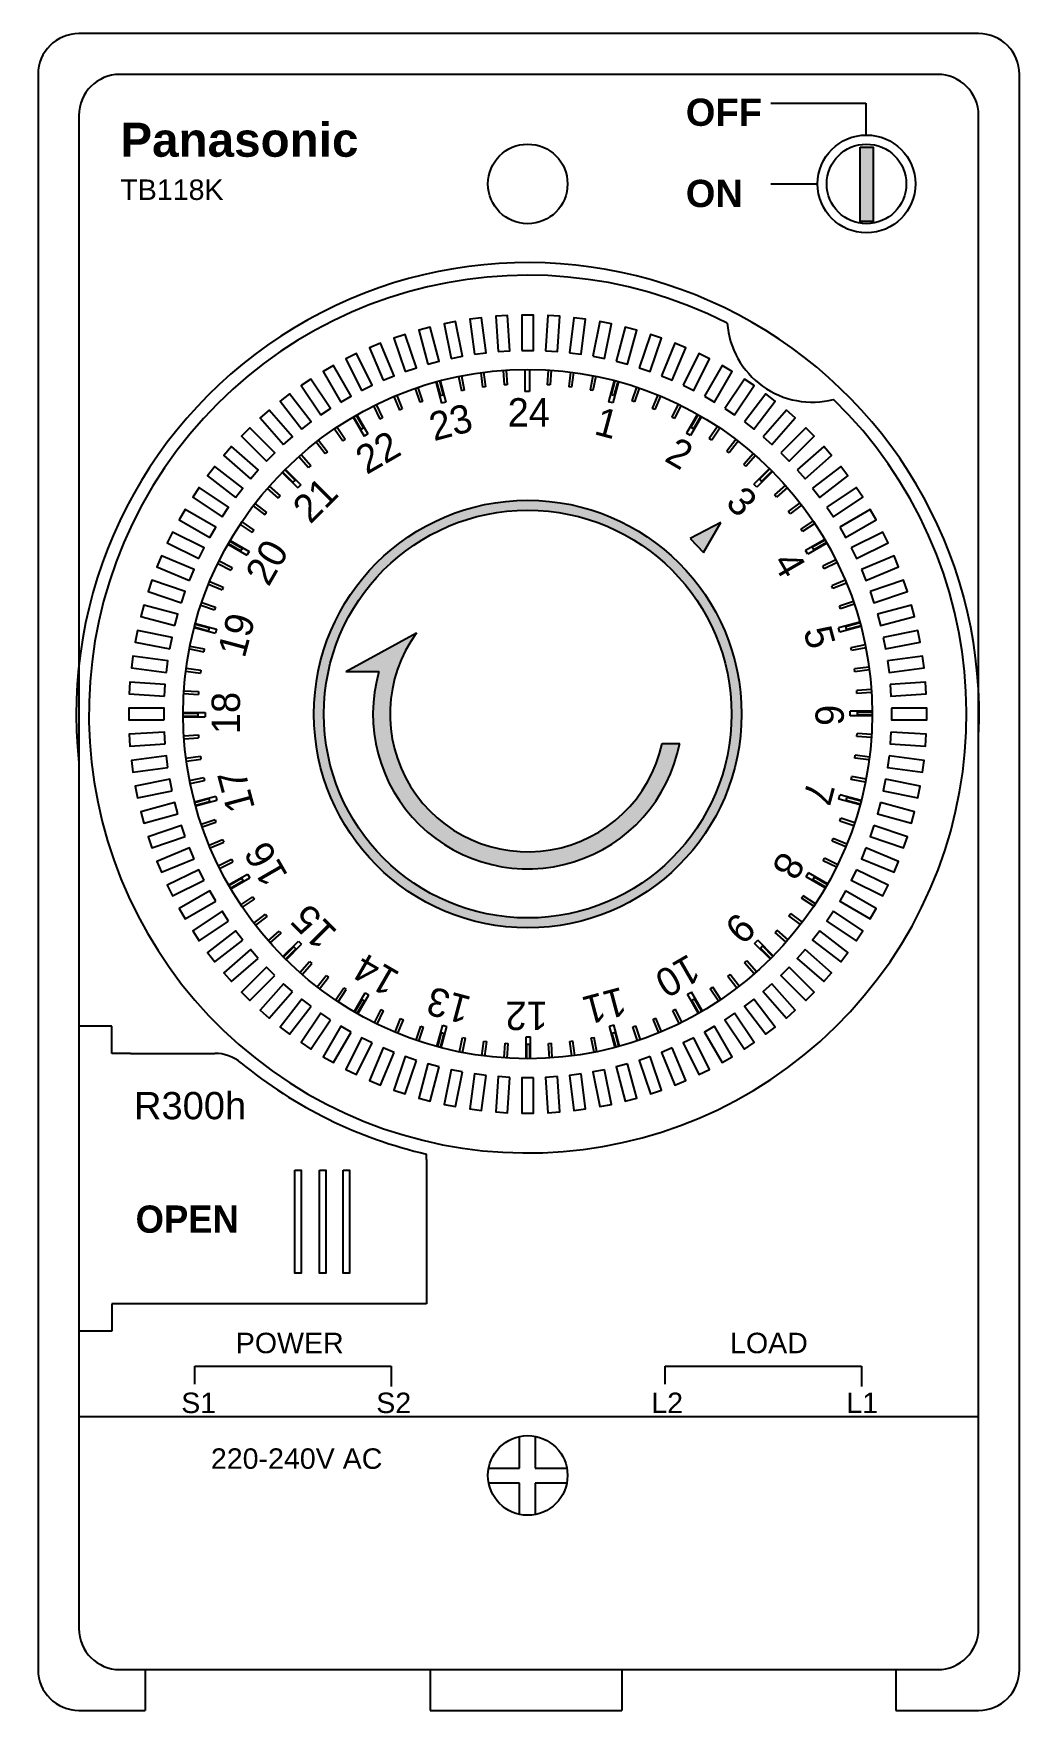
# Model space of a CAD drawing. Header units: inches. Extents: x 0 to 72, y 0 to 123.
import ezdxf

# ---------------------------------------------------------------- set-up
doc = ezdxf.new("R2010")
doc.units = ezdxf.units.IN
doc.layers.add('Cua_tu', color=7, linetype='Continuous', lineweight=30)
doc.styles.add('kt5-1', font='romans.shx', dxfattribs={"height": 100})

# ---------------------------------------------------------------- blocks, each defined once
blk = doc.blocks.new('timer24h')
at = {"lineweight": -2}
h = blk.add_hatch(color=256, dxfattribs=at)
edge = h.paths.add_edge_path()
edge.add_arc((139567.0974465906, -9755.403044320337), 15.68429662633374, 0, 360)
edge = h.paths.add_edge_path(flags=17)
edge.add_arc((139567.0974465906, -9755.403044320337), 14.95321090653907, 0, 360)
blk.add_hatch(color=6, dxfattribs=at).paths.add_polyline_path([(139581.2527216485, -9741.349397388112), (139579.0169267934, -9742.527987474648), (139579.989011513, -9743.538207548816)])
at = {"layer": 'Cua_tu', "lineweight": -2, "ltscale": 0.5}
blk.add_hatch(color=1, dxfattribs=at).paths.add_polyline_path([(139592.4353476496, -9713.827866140971), (139591.4842360449, -9713.827866140971), (139591.4842360449, -9719.26500182078), (139592.4353476496, -9719.26500182078)])
h = blk.add_hatch(color=6, dxfattribs=at)
edge = h.paths.add_edge_path()
edge.add_arc((139567.0974465906, -9755.403044320337), 10.09986340285745, 143.7916812360189, 347.6852612703372)
edge.add_line((139576.9649196338, -9757.557160496044), (139578.2447411874, -9757.557160496044))
edge.add_arc((139567.0974465905, -9755.403044320337), 11.35351898426804, 164.0176788407779, 349.0629053530115, ccw=False)
edge.add_line((139556.1827785909, -9752.27695798369), (139553.7654697581, -9752.27695798369))
edge.add_line((139553.7654697581, -9752.27695798369), (139558.9481238149, -9749.436824490767))
at = {"lineweight": -2}
for p, q in [((139563.6480342127, -9730.36054425854), (139563.7883481638, -9731.42633452879)), ((139563.8621863028, -9730.33235060102), (139564.0025002538, -9731.398140871272)), ((139565.2932775373, -9730.188559809947), (139565.3635850465, -9731.261245112897)), ((139565.5088150647, -9730.174432734046), (139565.5791225739, -9731.247118036992)), ((139566.8922465906, -9730.128109574118), (139566.8922465906, -9731.740589972822)), ((139567.2162465906, -9730.128109574118), (139567.2162465906, -9731.740589972822)), ((139568.5998631055, -9730.168781903676), (139568.5295555962, -9731.241467206622)), ((139568.815400633, -9730.182908979594), (139568.7450931237, -9731.255594282527)), ((139570.2470460423, -9730.321073138008), (139570.1067320913, -9731.38686340826)), ((139570.4611981323, -9730.34926679553), (139570.3208841813, -9731.41505706578)), ((139558.8287643032, -9731.514675846774), (139559.174307528, -9732.532613361955)), ((139559.0333012112, -9731.445244922277), (139559.378844436, -9732.463182437452)), ((139560.357604135, -9731.04244175923), (139560.774944772, -9732.599978220755)), ((139560.4088422371, -9731.02502498118), (139560.6870693284, -9732.063382622191)), ((139560.6174822155, -9730.969120067442), (139560.8957093069, -9732.007477708454)), ((139560.6705641027, -9730.95858438863), (139561.0879047397, -9732.51612085014)), ((139562.0175618016, -9730.639764536989), (139562.2272813485, -9731.694095896994)), ((139562.439130969, -9731.651956387432), (139562.2272813485, -9731.694095896994)), ((139562.2294114222, -9730.597625027425), (139562.439130969, -9731.651956387432)), ((139564.0025002538, -9731.398140871272), (139563.7883481638, -9731.42633452879)), ((139565.5791225739, -9731.247118036992), (139565.3635850465, -9731.261245112897)), ((139567.2162465906, -9731.740589972822), (139566.8922465906, -9731.740589972822)), ((139568.7450931237, -9731.255594282527), (139568.5295555962, -9731.241467206622)), ((139570.3208841813, -9731.41505706578), (139570.1067320913, -9731.38686340826)), ((139571.8807419107, -9730.580769223598), (139571.6710223639, -9731.635100583604)), ((139571.8828719844, -9731.677240093166), (139571.6710223639, -9731.635100583604)), ((139572.0925915313, -9730.62290873316), (139571.8828719844, -9731.677240093166)), ((139573.4408730871, -9730.936222423132), (139573.02353245, -9732.493758884635)), ((139573.4939549742, -9730.946758101945), (139573.2157278828, -9731.985115742951)), ((139573.7538330548, -9731.020079793743), (139573.3364924178, -9732.57761625525)), ((139573.7025949526, -9731.002663015695), (139573.4243678613, -9732.041020656688)), ((139575.0797772068, -9731.41747255248), (139574.734233982, -9732.435410067645)), ((139575.2843141147, -9731.48690347698), (139574.9387708899, -9732.504840992158)), ((139555.7814462512, -9732.798323764278), (139556.2569008136, -9733.762450241513)), ((139555.9751707634, -9732.702789407182), (139556.4506253258, -9733.66691588443)), ((139557.2840941364, -9732.106620373585), (139557.6954738254, -9733.099778798234)), ((139557.4836521154, -9732.02396075221), (139557.8950318044, -9733.017119176833)), ((139559.378844436, -9732.463182437452), (139559.174307528, -9732.532613361955)), ((139560.8957093069, -9732.007477708454), (139560.6870693284, -9732.063382622191)), ((139561.0879047397, -9732.51612085014), (139560.774944772, -9732.599978220755)), ((139573.3364924178, -9732.57761625525), (139573.02353245, -9732.493758884635)), ((139573.4243678613, -9732.041020656688), (139573.2157278828, -9731.985115742951)), ((139574.9387708899, -9732.504840992158), (139574.734233982, -9732.435410067645)), ((139576.6314178742, -9731.990896903648), (139576.2200381851, -9732.984055328274)), ((139576.4195961641, -9733.066714949671), (139576.2200381851, -9732.984055328274)), ((139576.8309758532, -9732.073556525025), (139576.4195961641, -9733.066714949671)), ((139578.1422326129, -9732.664575664345), (139577.6667780505, -9733.628702141594)), ((139578.335957125, -9732.760110021438), (139577.8605025627, -9733.724236498678)), ((139554.2822708046, -9733.61690875111), (139555.0885110039, -9735.013357739504)), ((139554.3272552169, -9733.58682403871), (139554.8647486831, -9734.51779003098)), ((139554.5143167041, -9733.478824038715), (139555.0518101703, -9734.409790030973)), ((139554.5628630354, -9733.454908751113), (139555.3691032348, -9734.851357739508)), ((139556.4506253258, -9733.66691588443), (139556.2569008136, -9733.762450241513)), ((139557.8950318044, -9733.017119176833), (139557.6954738254, -9733.099778798234)), ((139577.8605025627, -9733.724236498678), (139577.6667780505, -9733.628702141594)), ((139579.5572055508, -9733.411708751099), (139578.7509653515, -9734.808157739508)), ((139579.8377977816, -9733.57370875111), (139579.0315575823, -9734.970157739504)), ((139579.6057518822, -9733.435624038715), (139579.0682584159, -9734.366590030973)), ((139579.7928133694, -9733.543624038723), (139579.2553199031, -9734.474590030983)), ((139551.5889178124, -9735.440309281448), (139552.2433283935, -9736.293153755107)), ((139551.7602821339, -9735.308816812789), (139552.414692715, -9736.161661286433)), ((139552.9277481024, -9734.468744717684), (139553.524978843, -9735.36256368566)), ((139553.1073455387, -9734.34874154735), (139553.7045762793, -9735.242560515326)), ((139553.7045762793, -9735.242560515326), (139553.524978843, -9735.36256368566)), ((139555.0518101703, -9734.409790030973), (139554.8647486831, -9734.51779003098)), ((139555.3691032348, -9734.851357739508), (139555.0885110039, -9735.013357739504)), ((139579.0315575823, -9734.970157739504), (139578.7509653515, -9734.808157739508)), ((139579.2553199031, -9734.474590030983), (139579.0682584159, -9734.366590030973)), ((139581.0157086679, -9734.300740279228), (139580.4184779274, -9735.194559247204)), ((139580.5980753636, -9735.314562417527), (139580.4184779274, -9735.194559247204)), ((139581.1953061042, -9734.420743449547), (139580.5980753636, -9735.314562417527)), ((139582.3660653187, -9735.256219825316), (139581.7116547375, -9736.109064298975)), ((139582.5374296402, -9735.387712293992), (139581.883019059, -9736.240556767632)), ((139550.3164974234, -9736.497357341388), (139551.0252855586, -9737.305575309743)), ((139550.4788948218, -9736.354938645323), (139551.187682957, -9737.16315661368)), ((139552.414692715, -9736.161661286433), (139552.2433283935, -9736.293153755107)), ((139581.883019059, -9736.240556767632), (139581.7116547375, -9736.109064298975)), ((139583.6510394, -9736.297971166905), (139582.9422512647, -9737.10618913526)), ((139583.8134367984, -9736.440389862953), (139583.1046486631, -9737.248607831325)), ((139549.0802705259, -9737.676064878731), (139550.2204663504, -9738.816260703199)), ((139549.115935635, -9737.635362455421), (139549.8760661846, -9738.395493005068)), ((139549.2686706997, -9737.48262739068), (139550.0288012494, -9738.24275794033)), ((139549.309373123, -9737.446962281623), (139550.4495689475, -9738.587158106093)), ((139551.187682957, -9737.16315661368), (139551.0252855586, -9737.305575309743)), ((139583.1046486631, -9737.248607831325), (139582.9422512647, -9737.10618913526)), ((139584.8244260322, -9737.385868255733), (139583.6842302077, -9738.526064080203)), ((139585.0535286293, -9737.614970852825), (139583.9133328048, -9738.755166677292)), ((139584.8651284555, -9737.421533364788), (139584.1049979058, -9738.181663914438)), ((139585.0178635202, -9737.574268429526), (139584.2577329706, -9738.334398979176)), ((139547.9923734371, -9738.849451510938), (139548.8005914055, -9739.55823964617)), ((139548.1347921332, -9738.687054112537), (139548.9430101015, -9739.395842247744)), ((139550.0288012494, -9738.24275794033), (139549.8760661846, -9738.395493005068)), ((139550.4495689475, -9738.587158106093), (139550.2204663504, -9738.816260703199)), ((139583.9133328048, -9738.755166677292), (139583.6842302077, -9738.526064080203)), ((139584.2577329706, -9738.334398979176), (139584.1049979058, -9738.181663914438)), ((139586.0031335695, -9738.622095153161), (139585.1949156012, -9739.330883288378)), ((139586.1455522656, -9738.784492551582), (139585.3373342972, -9739.49328068679)), ((139546.9506220955, -9740.134425592232), (139547.8034665692, -9740.788836173422)), ((139547.0821145642, -9739.963061270726), (139547.9349590378, -9740.617471851905)), ((139548.9430101015, -9739.395842247744), (139548.8005914055, -9739.55823964617)), ((139585.3373342972, -9739.49328068679), (139585.1949156012, -9739.330883288378)), ((139587.0601816295, -9739.894515542124), (139586.2073371558, -9740.548926123301)), ((139587.1916740981, -9740.065879863629), (139586.3388296245, -9740.72029044482)), ((139545.9951425494, -9741.484782243002), (139546.8889615174, -9742.082012983567)), ((139546.1151457198, -9741.30518480674), (139547.0089646878, -9741.902415547316)), ((139547.9349590378, -9740.617471851905), (139547.8034665692, -9740.788836173422)), ((139581.2527216485, -9741.349397388098), (139579.0169267934, -9742.527987474648)), ((139579.989011513, -9743.538207548803), (139581.2527216485, -9741.349397388098)), ((139586.3388296245, -9740.72029044482), (139586.2073371558, -9740.548926123301)), ((139588.0317461932, -9741.233345832243), (139587.1379272253, -9741.830576572802)), ((139588.1517493636, -9741.412943268486), (139587.2579303956, -9742.01017400906)), ((139545.238026309, -9742.707677541535), (139546.1689923012, -9743.245171007773)), ((139545.2681110214, -9742.662693129256), (139546.6645600098, -9743.46893332861)), ((139547.0089646878, -9741.902415547316), (139546.8889615174, -9742.082012983567)), ((139579.0169267934, -9742.527987474648), (139579.989011513, -9743.538207548803)), ((139587.2579303956, -9742.01017400906), (139587.1379272253, -9741.830576572802)), ((139588.8835821598, -9742.587868534363), (139587.4871331714, -9743.394108733732)), ((139588.9136668722, -9742.632852946628), (139587.98270088, -9743.170346412868)), ((139589.0216668722, -9742.819914433843), (139588.09070088, -9743.3574079001)), ((139545.1061110214, -9742.943285360088), (139546.5025600097, -9743.74952555944)), ((139545.130026309, -9742.89473902875), (139546.0609923013, -9743.43223249499)), ((139546.1689923012, -9743.245171007773), (139546.0609923013, -9743.43223249499)), ((139546.6645600098, -9743.46893332861), (139546.5025600097, -9743.74952555944)), ((139587.6491331714, -9743.67470096455), (139587.4871331714, -9743.394108733732)), ((139589.0455821598, -9742.868460765196), (139587.6491331714, -9743.67470096455)), ((139588.09070088, -9743.3574079001), (139587.98270088, -9743.170346412868)), ((139544.3589779346, -9744.35825829806), (139545.3231044119, -9744.83371286042)), ((139544.4545122917, -9744.164533785895), (139545.4186387689, -9744.639988348268)), ((139545.4186387689, -9744.639988348268), (139545.3231044119, -9744.83371286042)), ((139589.7021671467, -9744.087043981011), (139588.7380406694, -9744.562498543382)), ((139588.8335750265, -9744.756223055549), (139588.7380406694, -9744.562498543382)), ((139589.7977015037, -9744.28076849319), (139588.8335750265, -9744.756223055549)), ((139543.6852991738, -9745.869073036753), (139544.6784575985, -9746.280452725827)), ((139543.7679587953, -9745.669515057729), (139544.7611172199, -9746.080894746805)), ((139544.7611172199, -9746.080894746805), (139544.6784575985, -9746.280452725827)), ((139590.3938705373, -9745.589691866116), (139589.4007121127, -9746.001071555193)), ((139589.4833717341, -9746.2006295342), (139589.4007121127, -9746.001071555193)), ((139590.4765301587, -9745.78924984514), (139589.4833717341, -9746.2006295342)), ((139543.1118748227, -9747.42071370415), (139544.1298123379, -9747.76625692894)), ((139543.1813057472, -9747.21617679618), (139544.1992432624, -9747.561720020967)), ((139544.1992432624, -9747.561720020967), (139544.1298123379, -9747.76625692894)), ((139590.9858150641, -9747.13436203299), (139589.9678775489, -9747.479905257775)), ((139590.0373084734, -9747.684442165744), (139589.9678775489, -9747.479905257775)), ((139591.0552459886, -9747.33889894096), (139590.0373084734, -9747.684442165744)), ((139542.6970652859, -9748.797895958254), (139543.7354229269, -9749.076123049628)), ((139542.7144820639, -9748.74665785613), (139544.2720185254, -9749.163998493168)), ((139591.4580491516, -9748.663201864738), (139589.9005126902, -9749.080542501777)), ((139591.5419065223, -9748.976161832457), (139589.9843700608, -9749.393502469495)), ((139591.4754659297, -9748.714439966847), (139590.4371082887, -9748.99266705822)), ((139591.5313708435, -9748.923079945336), (139590.4930132025, -9749.201307036697)), ((139542.6306246934, -9749.059617823848), (139544.1881611549, -9749.476958460888)), ((139542.6411603722, -9749.006535936729), (139543.6795180132, -9749.284763028088)), ((139543.7354229269, -9749.076123049628), (139543.6795180132, -9749.284763028088)), ((139544.2720185254, -9749.163998493168), (139544.1881611549, -9749.476958460888)), ((139589.9843700608, -9749.393502469495), (139589.9005126902, -9749.080542501777)), ((139590.4930132025, -9749.201307036697), (139590.4371082887, -9748.99266705822)), ((139542.2751714938, -9750.619749000225), (139543.3295028538, -9750.829468547046)), ((139542.3173110034, -9750.40789937966), (139543.3716423634, -9750.617618926479)), ((139543.3716423634, -9750.617618926479), (139543.3295028538, -9750.829468547046)), ((139591.8607263739, -9750.323159531412), (139590.8063950139, -9750.532879078237)), ((139590.8485345234, -9750.744728698804), (139590.8063950139, -9750.532879078237)), ((139591.9028658835, -9750.535009151981), (139590.8485345234, -9750.744728698804)), ((139542.0154754082, -9752.25344486861), (139543.0812656785, -9752.3937588196)), ((139542.0436690658, -9752.039292778558), (139543.109459336, -9752.179606729536)), ((139543.109459336, -9752.179606729536), (139543.0812656785, -9752.3937588196)), ((139592.1399466524, -9751.953631942524), (139591.0741563821, -9752.093945893504)), ((139591.1023500396, -9752.308097983565), (139591.0741563821, -9752.093945893504)), ((139592.1681403099, -9752.167784032572), (139591.1023500396, -9752.308097983565)), ((139541.8773112498, -9753.68509027797), (139542.9499965528, -9753.75539778723)), ((139542.9499965528, -9753.75539778723), (139542.9358694769, -9753.970935314646)), ((139592.3119311009, -9753.598875266996), (139591.239245798, -9753.669182776255)), ((139591.2533728739, -9753.884720303688), (139591.239245798, -9753.669182776255)), ((139592.3260581769, -9753.814412794412), (139591.2533728739, -9753.884720303688)), ((139541.8631841739, -9753.900627805386), (139542.9358694769, -9753.970935314646)), ((139541.8189499253, -9755.338244320345), (139542.8939368577, -9755.338244320345)), ((139541.8189499253, -9755.554244320345), (139542.8939368577, -9755.554244320345)), ((139541.8225118444, -9755.284244320344), (139543.4349922431, -9755.284244320344)), ((139541.8225118444, -9755.608244320336), (139543.4349922431, -9755.608244320336)), ((139542.8939368577, -9755.338244320345), (139542.8939368577, -9755.554244320345)), ((139543.4349922431, -9755.284244320344), (139543.4349922431, -9755.608244320336)), ((139592.3723813368, -9755.197844320328), (139590.7599009381, -9755.197844320328)), ((139590.7599009381, -9755.521844320334), (139590.7599009381, -9755.197844320328)), ((139592.3723813368, -9755.521844320334), (139590.7599009381, -9755.521844320334)), ((139592.3759432559, -9755.25184432033), (139591.3009563234, -9755.25184432033)), ((139591.3009563234, -9755.467844320345), (139591.3009563234, -9755.25184432033)), ((139592.3759432559, -9755.467844320345), (139591.3009563234, -9755.467844320345)), ((139541.8688350043, -9756.991675846253), (139542.9415203072, -9756.921368336989)), ((139541.8829620802, -9757.207213373682), (139542.9556473832, -9757.136905864407)), ((139542.9415203072, -9756.921368336989), (139542.9556473832, -9757.136905864407)), ((139591.2448966283, -9757.050690853444), (139591.2590237043, -9756.835153326016)), ((139592.3175819313, -9757.12099836269), (139591.2448966283, -9757.050690853444)), ((139592.3317090073, -9756.905460835289), (139591.2590237043, -9756.835153326016)), ((139542.0267528713, -9758.638304608088), (139543.0925431415, -9758.497990657112)), ((139542.0549465288, -9758.852456698136), (139543.120736799, -9758.712142747157)), ((139543.0925431415, -9758.497990657112), (139543.120736799, -9758.712142747157)), ((139591.0854338451, -9758.62648191114), (139591.1136275026, -9758.412329821076)), ((139592.1512241154, -9758.766795862115), (139591.0854338451, -9758.62648191114)), ((139592.1794177728, -9758.552643772056), (139591.1136275026, -9758.412329821076)), ((139590.8232508178, -9760.188469714194), (139590.8653903273, -9759.976620093628)), ((139591.9197216873, -9760.18633964047), (139590.8653903273, -9759.976620093628)), ((139542.2920272977, -9760.27107948868), (139543.3463586577, -9760.061359941858)), ((139542.3341668072, -9760.482929109248), (139543.3884981672, -9760.273209562438)), ((139543.3463586577, -9760.061359941858), (139543.3884981672, -9760.273209562438)), ((139591.8775821777, -9760.398189261015), (139590.8232508178, -9760.188469714194)), ((139542.6529866588, -9761.829926808221), (139544.2105231204, -9761.41258617118)), ((139542.6635223377, -9761.883008695339), (139543.7018799787, -9761.604781603965)), ((139542.7194272514, -9762.091648673813), (139543.7577848924, -9761.813421582454)), ((139542.7368440294, -9762.14288677594), (139544.294380491, -9761.7255461389)), ((139543.7018799787, -9761.604781603965), (139543.7577848924, -9761.813421582454)), ((139544.2105231204, -9761.41258617118), (139544.294380491, -9761.7255461389)), ((139589.9228746556, -9761.642090147508), (139590.0067320263, -9761.329130179774)), ((139591.4804111172, -9762.059430784546), (139589.9228746556, -9761.642090147508)), ((139591.5642684878, -9761.746470816812), (139590.0067320263, -9761.329130179774)), ((139590.4594702542, -9761.729965591048), (139590.515375168, -9761.521325612572)), ((139591.4978278952, -9762.008192682406), (139590.4594702542, -9761.729965591048)), ((139591.553732809, -9761.799552703931), (139590.515375168, -9761.521325612572)), ((139543.1396471925, -9763.467189699704), (139544.1575847077, -9763.121646474916)), ((139543.209078117, -9763.671726607676), (139544.2270156322, -9763.326183382887)), ((139544.1575847077, -9763.121646474916), (139544.2270156322, -9763.326183382887)), ((139589.9956499187, -9763.244368619697), (139590.0650808433, -9763.039831711736)), ((139591.0135874339, -9763.58991184448), (139589.9956499187, -9763.244368619697)), ((139591.0830183584, -9763.38537493651), (139590.0650808433, -9763.039831711736)), ((139543.7183630225, -9765.016838795536), (139544.7115214471, -9764.605459106462)), ((139543.8010226438, -9765.216396774558), (139544.7941810685, -9764.805017085486)), ((139544.7115214471, -9764.605459106462), (139544.7941810685, -9764.805017085486)), ((139589.4337759612, -9764.725193893873), (139589.5164355827, -9764.525635914848)), ((139590.4269343859, -9765.136573582946), (139589.4337759612, -9764.725193893873)), ((139590.5095940073, -9764.937015603926), (139589.5164355827, -9764.525635914848)), ((139544.3971916774, -9766.525320147484), (139545.3613181547, -9766.049865585112)), ((139545.3613181547, -9766.049865585112), (139545.4568525118, -9766.243590097292)), ((139588.7762544122, -9766.166100292425), (139588.8717887693, -9765.972375780242)), ((139589.7403808894, -9766.641554854781), (139588.7762544122, -9766.166100292425)), ((139589.8359152466, -9766.447830342617), (139588.8717887693, -9765.972375780242)), ((139544.4927260345, -9766.719044659652), (139545.4568525118, -9766.243590097292)), ((139545.1493110214, -9767.937627875479), (139546.5457600097, -9767.13138767613)), ((139545.3113110214, -9768.218220106311), (139546.7077600097, -9767.411979906945)), ((139546.5457600097, -9767.13138767613), (139546.7077600097, -9767.411979906945)), ((139587.5303331714, -9767.337155312056), (139587.6923331714, -9767.056563081236)), ((139588.9267821598, -9768.143395511404), (139587.5303331714, -9767.337155312056)), ((139589.0887821598, -9767.862803280586), (139587.6923331714, -9767.056563081236)), ((139588.0259008799, -9767.560917632902), (139588.1339008799, -9767.373856145683)), ((139589.0648668722, -9767.911349611924), (139588.1339008799, -9767.373856145683)), ((139545.1732263089, -9767.986174206819), (139546.1041923012, -9767.448680740577)), ((139545.281226309, -9768.173235694036), (139546.2121923012, -9767.635742227794)), ((139546.1041923012, -9767.448680740577), (139546.2121923012, -9767.635742227794)), ((139588.9568668722, -9768.098411099141), (139588.0259008799, -9767.560917632902)), ((139546.0431438176, -9769.393145372189), (139546.9369627856, -9768.795914631613)), ((139546.163146988, -9769.572742808436), (139547.0569659559, -9768.975512067876)), ((139546.9369627856, -9768.795914631613), (139547.0569659559, -9768.975512067876)), ((139587.1859284934, -9768.90367309336), (139587.3059316637, -9768.724075657112)), ((139588.0797474613, -9769.500903833934), (139587.1859284934, -9768.90367309336)), ((139588.1997506317, -9769.321306397673), (139587.3059316637, -9768.724075657112)), ((139547.003219083, -9770.740208777048), (139547.8560635567, -9770.08579819587)), ((139547.1347115517, -9770.911573098538), (139547.9875560253, -9770.257162517373)), ((139547.8560635567, -9770.08579819587), (139547.9875560253, -9770.257162517373)), ((139586.2599341433, -9770.188616788757), (139586.3914266119, -9770.017252467253)), ((139587.1127786169, -9770.843027369949), (139586.2599341433, -9770.188616788757)), ((139587.2442710856, -9770.671663048446), (139586.3914266119, -9770.017252467253)), ((139548.0493409156, -9772.021596089091), (139548.8575588839, -9771.312807953876)), ((139548.1917596116, -9772.183993487502), (139548.99997758, -9771.475205352295)), ((139548.8575588839, -9771.312807953876), (139548.99997758, -9771.475205352295)), ((139549.1413645519, -9773.191117787837), (139550.2815603763, -9772.050921963382)), ((139549.370467149, -9773.420220384942), (139550.5106629734, -9772.280024560474)), ((139550.2815603763, -9772.050921963382), (139550.5106629734, -9772.280024560474)), ((139583.7453242336, -9772.21893053457), (139583.9744268307, -9771.989827937476)), ((139584.885520058, -9773.359126359035), (139583.7453242336, -9772.21893053457)), ((139585.1146226551, -9773.130023761945), (139583.9744268307, -9771.989827937476)), ((139585.2518830796, -9771.410246392918), (139585.3943017757, -9771.247848994504)), ((139586.060101048, -9772.119034528152), (139585.2518830796, -9771.410246392918)), ((139586.202519744, -9771.956637129726), (139585.3943017757, -9771.247848994504)), ((139549.1770296609, -9773.231820211153), (139549.9371602106, -9772.4716896615)), ((139549.3297647257, -9773.384555275887), (139550.0898952753, -9772.624424726238)), ((139549.9371602106, -9772.4716896615), (139550.0898952753, -9772.624424726238)), ((139550.3814563828, -9774.365698777707), (139551.090244518, -9773.557480809352)), ((139551.090244518, -9773.557480809352), (139551.2526419164, -9773.699899505416)), ((139583.0072102241, -9773.642932026982), (139583.1696076225, -9773.500513330915)), ((139583.8783957577, -9774.308731299288), (139583.1696076225, -9773.500513330915)), ((139584.1660919317, -9772.563330700345), (139584.3188269965, -9772.410595635607)), ((139584.9262224813, -9773.323461249978), (139584.1660919317, -9772.563330700345)), ((139585.0789575461, -9773.170726185243), (139584.3188269965, -9772.410595635607)), ((139550.5438537812, -9774.508117473772), (139551.2526419164, -9773.699899505416)), ((139551.657463541, -9775.418376346688), (139552.3118741222, -9774.56553187303)), ((139551.8288278625, -9775.549868815346), (139552.4832384437, -9774.697024341705)), ((139552.3118741222, -9774.56553187303), (139552.4832384437, -9774.697024341705)), ((139581.7802004661, -9774.644427354244), (139581.9515647876, -9774.512934885572)), ((139582.4346110473, -9775.497271827888), (139581.7802004661, -9774.644427354244)), ((139582.6059753688, -9775.365779359228), (139581.9515647876, -9774.512934885572)), ((139583.7159983593, -9774.451149995337), (139583.0072102241, -9773.642932026982)), ((139552.999587077, -9776.385345191116), (139553.5968178175, -9775.49152622314)), ((139553.1791845132, -9776.505348361447), (139553.7764152538, -9775.611529393473)), ((139553.5968178175, -9775.49152622314), (139553.7764152538, -9775.611529393473)), ((139554.3570953995, -9777.232379889554), (139555.1633355988, -9775.835930901172)), ((139554.6376876303, -9777.394379889563), (139555.4439278297, -9775.997930901169)), ((139555.1633355988, -9775.835930901172), (139555.4439278297, -9775.997930901169)), ((139578.8257899464, -9775.954730901169), (139579.1063821772, -9775.792730901174)), ((139579.6320301457, -9777.351179889563), (139578.8257899464, -9775.954730901169)), ((139579.9126223766, -9777.189179889569), (139579.1063821772, -9775.792730901174)), ((139580.4903169019, -9775.563528125336), (139580.6699143381, -9775.443524955)), ((139581.0875476424, -9776.457347093325), (139580.4903169019, -9775.563528125336)), ((139581.2671450787, -9776.337343922993), (139580.6699143381, -9775.443524955)), ((139554.4020798117, -9777.262464601952), (139554.939573278, -9776.331498609696)), ((139554.589141299, -9777.37046460196), (139555.1266347652, -9776.43949860969)), ((139554.939573278, -9776.331498609696), (139555.1266347652, -9776.43949860969)), ((139555.8589360561, -9778.045978619235), (139556.3343906185, -9777.08185214199)), ((139556.0526605683, -9778.141512976317), (139556.5281151307, -9777.177386499085)), ((139556.3343906185, -9777.08185214199), (139556.5281151307, -9777.177386499085)), ((139577.7442678554, -9777.139172756244), (139577.9379923675, -9777.04363839915)), ((139578.2197224177, -9778.10329923348), (139577.7442678554, -9777.139172756244)), ((139578.4134469299, -9778.0077648764), (139577.9379923675, -9777.04363839915)), ((139579.1430830108, -9776.396298609705), (139579.330144498, -9776.288298609696)), ((139579.680576477, -9777.327264601963), (139579.1430830108, -9776.396298609705)), ((139579.8676379643, -9777.219264601956), (139579.330144498, -9776.288298609696)), ((139557.363917328, -9778.73253211564), (139557.7752970171, -9777.739373691002)), ((139557.563475307, -9778.815191737027), (139557.9748549961, -9777.822033312388)), ((139557.7752970171, -9777.739373691002), (139557.9748549961, -9777.822033312388)), ((139558.9105790664, -9779.319185163697), (139559.2561222912, -9778.301247648516)), ((139559.1151159744, -9779.388616088196), (139559.4606591992, -9778.370678573017)), ((139559.2561222912, -9778.301247648516), (139559.4606591992, -9778.370678573017)), ((139560.4410601263, -9779.786008846933), (139560.8584007634, -9778.228472385412)), ((139560.7540200941, -9779.869866217545), (139561.1713607311, -9778.31232975604)), ((139560.8584007634, -9778.228472385412), (139561.1713607311, -9778.31232975604)), ((139573.1069884414, -9778.28996779054), (139573.4199484091, -9778.206110419924)), ((139573.5243290784, -9779.847504252044), (139573.1069884414, -9778.28996779054)), ((139573.8372890462, -9779.763646881434), (139573.4199484091, -9778.206110419924)), ((139574.8160487452, -9778.342906203208), (139575.0205856531, -9778.27347527871)), ((139575.16159197, -9779.360843718387), (139574.8160487452, -9778.342906203208)), ((139575.3661288779, -9779.291412793886), (139575.0205856531, -9778.27347527871)), ((139576.2998613767, -9777.788969463843), (139576.4994193557, -9777.70630984244)), ((139576.7112410658, -9778.78212788847), (139576.2998613767, -9777.788969463843)), ((139576.9107990448, -9778.699468267077), (139576.4994193557, -9777.70630984244)), ((139560.4922982285, -9779.803425624985), (139560.7705253199, -9778.765067983972)), ((139560.700938207, -9779.85933053872), (139560.9791652983, -9778.820972897725)), ((139560.7705253199, -9778.765067983972), (139560.9791652983, -9778.820972897725)), ((139562.1023016499, -9780.183179907517), (139562.3120211967, -9779.128848547509)), ((139562.3120211967, -9779.128848547509), (139562.5238708173, -9779.17098805707)), ((139562.3141512705, -9780.225319417064), (139562.5238708173, -9779.17098805707)), ((139563.7336950488, -9780.45682184515), (139563.8740089998, -9779.391031574894)), ((139563.8740089998, -9779.391031574894), (139564.0881610898, -9779.419225232414)), ((139563.9478471389, -9780.485015502665), (139564.0881610898, -9779.419225232414)), ((139565.3794925482, -9780.623179661083), (139565.4498000575, -9779.550494358149)), ((139565.4498000575, -9779.550494358149), (139565.6653375849, -9779.564621434052)), ((139565.5950300756, -9780.637306736999), (139565.6653375849, -9779.564621434052)), ((139566.9786465905, -9780.67797906656), (139566.9786465905, -9779.065498667842)), ((139566.9786465905, -9779.065498667842), (139567.3026465906, -9779.065498667842)), ((139567.0326465906, -9780.681540985623), (139567.0326465906, -9779.60655405316)), ((139567.0326465906, -9779.60655405316), (139567.2486465906, -9779.60655405316)), ((139567.2486465906, -9780.681540985623), (139567.2486465906, -9779.60655405316)), ((139567.3026465906, -9780.67797906656), (139567.3026465906, -9779.065498667842)), ((139568.6157706072, -9779.558970603686), (139568.8313081346, -9779.54484352778)), ((139568.6860781165, -9780.631655906633), (139568.6157706072, -9779.558970603686)), ((139568.9016156439, -9780.617528830711), (139568.8313081346, -9779.54484352778)), ((139570.1923929274, -9779.407947769407), (139570.4065450174, -9779.379754111884)), ((139570.3327068783, -9780.473738039655), (139570.1923929274, -9779.407947769407)), ((139570.5468589684, -9780.445544382137), (139570.4065450174, -9779.379754111884)), ((139571.7557622121, -9779.154132253245), (139571.9676118327, -9779.111992743681)), ((139571.9654817589, -9780.20846361325), (139571.7557622121, -9779.154132253245)), ((139572.1773313795, -9780.16632410369), (139571.9676118327, -9779.111992743681)), ((139573.2991838742, -9778.798610932225), (139573.5078238527, -9778.742706018471)), ((139573.5774109656, -9779.836968573221), (139573.2991838742, -9778.798610932225)), ((139573.7860509441, -9779.78106365948), (139573.5078238527, -9778.742706018471))]:
    blk.add_line(p, q, dxfattribs=at)
for points in [[(139561.469121687, -9729.321903204938), (139562.3165201693, -9729.153345166707), (139561.8108460546, -9726.611149719916), (139560.9634475724, -9726.779707758136)], [(139563.1869606055, -9729.009634869073), (139564.0435689657, -9728.896860239007), (139563.7052450755, -9726.327035158305), (139562.8486367153, -9726.439809788397)], [(139564.9215448254, -9728.810387164473), (139565.7836949349, -9728.753878860809), (139565.614170024, -9726.167428531788), (139564.7520199144, -9726.223936835439)], [(139566.6654465905, -9728.725013300385), (139567.5294465906, -9728.725013300385), (139567.5294465906, -9726.13301330038), (139566.6654465905, -9726.13301330038)], [(139568.4111982461, -9728.753878860809), (139569.2733483558, -9728.810387164473), (139569.4428732668, -9726.223936835439), (139568.5807231571, -9726.167428531788)], [(139570.1513242154, -9728.896860238998), (139571.0079325756, -9729.009634869073), (139571.3462564659, -9726.439809788397), (139570.4896481057, -9726.327035158305)], [(139571.8783730119, -9729.153345166707), (139572.7257714941, -9729.321903204938), (139573.2314456088, -9726.779707758136), (139572.3840471266, -9726.611149719916)], [(139558.1130007483, -9730.279674800955), (139558.9311483801, -9730.001951102926), (139558.0979772861, -9727.54750820728), (139557.2798296542, -9727.8252319053)], [(139559.7753841198, -9729.74585499111), (139560.6099440337, -9729.522235336148), (139559.9390850688, -9727.018555594404), (139559.1045251549, -9727.242175249368)], [(139573.5849491474, -9729.522235336131), (139574.4195090613, -9729.74585499111), (139575.0903680262, -9727.242175249368), (139574.2558081123, -9727.018555594404)], [(139575.263744801, -9730.001951102926), (139576.0818924329, -9730.279674800955), (139576.915063527, -9727.8252319053), (139576.0969158951, -9727.54750820728)], [(139554.9106061688, -9731.667314214952), (139555.6855042175, -9731.285176786607), (139554.5390919324, -9728.96048264054), (139553.7641938837, -9729.342620068901)], [(139556.4890901531, -9730.92107673608), (139557.2873220692, -9730.590438250509), (139556.2954066125, -9728.195742502256), (139555.4971746963, -9728.526380987809)], [(139576.907571112, -9730.590438250509), (139577.7058030281, -9730.92107673608), (139578.6977184848, -9728.526380987809), (139577.8994865687, -9728.195742502256)], [(139578.5093889636, -9731.285176786592), (139579.2842870124, -9731.667314214952), (139580.4306992974, -9729.342620068901), (139579.6558012487, -9728.96048264054)], [(139553.3843081062, -9732.515191734115), (139554.132554055, -9732.083191734115), (139552.836554055, -9729.838453887496), (139552.0883081062, -9730.2704538875)], [(139580.0623391261, -9732.083191734098), (139580.810585075, -9732.5151917341), (139582.106585075, -9730.2704538875), (139581.3583391261, -9729.838453887496)], [(139551.9167318078, -9733.461078551845), (139552.6351215528, -9732.981065870523), (139551.1950835089, -9730.82589663542), (139550.4766937638, -9731.305909316754)], [(139581.5597716283, -9732.981065870523), (139582.2781613733, -9733.461078551845), (139583.7181994173, -9731.305909316754), (139582.9998096723, -9730.82589663542)], [(139550.5141616607, -9734.500924235588), (139551.1996189467, -9733.974954360936), (139549.6217093227, -9731.9185825029), (139548.9362520368, -9732.444552377565)], [(139582.9952742344, -9733.974954360936), (139583.6807315204, -9734.500924235588), (139585.2586411444, -9732.444552377565), (139584.5731838584, -9731.9185825029)], [(139549.1826036856, -9735.630276006501), (139549.8321932793, -9735.060601222256), (139548.1231689266, -9733.11183244127), (139547.4735793329, -9733.681507225512)], [(139584.3626999019, -9735.060601222256), (139585.0122894955, -9735.630276006501), (139586.7213138483, -9733.681507225512), (139586.0717242546, -9733.11183244127)], [(139547.9277598182, -9736.844297806892), (139548.5387000771, -9736.233357547957), (139546.7058793003, -9734.40053677111), (139546.0949390413, -9735.011477030059)], [(139585.656193104, -9736.233357547944), (139586.267133363, -9736.844297806892), (139588.0999541398, -9735.011477030059), (139587.4890138808, -9734.40053677111)], [(139546.7550034925, -9738.137791009052), (139547.3246782767, -9737.488201415403), (139545.3759094957, -9735.779177062654), (139544.8062347115, -9736.428766656318)], [(139586.8702149044, -9737.488201415388), (139587.4398896887, -9738.137791009038), (139589.3886584697, -9736.428766656318), (139588.8189836854, -9735.779177062654)], [(139545.6693566312, -9739.505216676494), (139546.1953265059, -9738.819759390493), (139544.1389546478, -9737.24184976649), (139543.6129847731, -9737.927307052509)], [(139587.9995666753, -9738.81975939048), (139588.52553655, -9739.505216676494), (139590.581908408, -9737.927307052494), (139590.0559385333, -9737.24184976649)], [(139544.6754681407, -9740.940719282606), (139545.1554808221, -9740.222329537573), (139543.000311587, -9738.782291493584), (139542.5202989057, -9739.500681238613)], [(139589.0394123591, -9740.22232953756), (139589.5194250404, -9740.94071928259), (139591.6745942755, -9739.500681238602), (139591.1945815941, -9738.78229149357)], [(139543.7775940043, -9742.438151784796), (139544.2095940044, -9741.689905835927), (139541.9648561577, -9740.393905835925), (139541.5328561578, -9741.142151784792)], [(139589.9852991768, -9741.689905835927), (139590.4172991768, -9742.438151784796), (139592.6620370234, -9741.142151784792), (139592.2300370234, -9740.393905835925)], [(139542.9795790568, -9743.991101947237), (139543.3617164852, -9743.216203898555), (139541.0370223391, -9742.069791613512), (139540.6548849108, -9742.844689662192)], [(139590.833176696, -9743.216203898555), (139591.2153141243, -9743.991101947237), (139593.5400082703, -9742.844689662192), (139593.157870842, -9742.069791613512)], [(139542.2848405208, -9745.592919798932), (139542.6154790063, -9744.794687882837), (139540.220783258, -9743.80277242615), (139539.8901447725, -9744.601004342243)], [(139591.5794141748, -9744.794687882824), (139591.9100526604, -9745.592919798919), (139594.3047484087, -9744.601004342228), (139593.9741099231, -9743.80277242615)], [(139541.6963533732, -9747.236746109877), (139541.9740770712, -9746.418598478009), (139539.5196341755, -9745.585427383936), (139539.2419104775, -9746.403575015822)], [(139592.22081611, -9746.41859847799), (139592.498539808, -9747.236746109877), (139594.9529827036, -9746.403575015822), (139594.6752590056, -9745.585427383936)], [(139541.2166376064, -9748.915541763503), (139541.4402572613, -9748.080981849576), (139538.9365775196, -9747.410122884672), (139538.7129578647, -9748.244682798584)], [(139592.7546359198, -9748.080981849576), (139592.9782555748, -9748.915541763492), (139595.4819353165, -9748.244682798584), (139595.2583156615, -9747.410122884672)], [(139540.847747437, -9750.622117899042), (139541.0163054752, -9749.77471941676), (139538.4741100284, -9749.269045302106), (139538.3055519902, -9750.116443784373)], [(139593.178587706, -9749.77471941676), (139593.3471457442, -9750.622117899025), (139595.889341191, -9750.116443784356), (139595.7207831528, -9749.269045302091)], [(139540.5912625092, -9752.349166695498), (139540.7040371393, -9751.49255833526), (139538.1342120587, -9751.154234445028), (139538.0214374285, -9752.010842805248)], [(139593.4908560418, -9751.492558335243), (139593.6036306719, -9752.349166695481), (139596.1734557526, -9752.010842805248), (139596.0606811225, -9751.154234445014)], [(139540.448281131, -9754.089292664781), (139540.5047894347, -9753.227142555104), (139537.9183391057, -9753.057617644143), (139537.8618308021, -9753.919767753803)], [(139593.6901037464, -9753.227142555086), (139593.7466120501, -9754.089292664765), (139596.3330623791, -9753.919767753803), (139596.2765540755, -9753.057617644125)], [(139540.4194155706, -9755.835044320338), (139540.4194155706, -9754.971044320335), (139537.8274155706, -9754.971044320335), (139537.8274155706, -9755.835044320338)], [(139593.7754776105, -9754.971044320335), (139593.7754776105, -9755.835044320338), (139596.3674776105, -9755.835044320338), (139596.3674776105, -9754.971044320335)], [(139540.5047894347, -9757.578946085574), (139540.448281131, -9756.716795975897), (139537.8618308021, -9756.886320886873), (139537.9183391057, -9757.748470996537)], [(139593.7466120501, -9756.716795975897), (139593.6901037464, -9757.578946085574), (139596.2765540755, -9757.748470996537), (139596.3330623791, -9756.886320886859)], [(139540.7040371393, -9759.313530305417), (139540.5912625092, -9758.456921945182), (139538.0214374285, -9758.795245835428), (139538.1342120587, -9759.651854195648)], [(139593.6036306719, -9758.456921945182), (139593.4908560418, -9759.3135303054), (139596.0606811225, -9759.651854195648), (139596.1734557526, -9758.795245835428)], [(139541.0163054752, -9761.031369223914), (139540.847747437, -9760.183970741637), (139538.3055519902, -9760.689644856306), (139538.4741100284, -9761.537043338583)], [(139593.3471457442, -9760.183970741637), (139593.178587706, -9761.0313692239), (139595.7207831528, -9761.53704333857), (139595.889341191, -9760.689644856291)], [(139541.4402572613, -9762.7251067911), (139541.2166376064, -9761.890546877185), (139538.7129578647, -9762.561405842078), (139538.9365775196, -9763.395965756004)], [(139592.9782555748, -9761.89054687717), (139592.7546359198, -9762.725106791084), (139595.2583156615, -9763.39596575599), (139595.4819353165, -9762.561405842078)], [(139541.9740770712, -9764.387490162671), (139541.6963533732, -9763.569342530784), (139539.2419104775, -9764.402513624853), (139539.5196341755, -9765.22066125674)], [(139592.498539808, -9763.569342530784), (139592.22081611, -9764.387490162671), (139594.6752590056, -9765.220661256724), (139594.9529827036, -9764.402513624853)], [(139542.6154790063, -9766.011400757841), (139542.2848405208, -9765.213168841761), (139539.8901447725, -9766.205084298448), (139540.220783258, -9767.003316214528)], [(139591.9100526604, -9765.213168841747), (139591.5794141748, -9766.011400757823), (139593.9741099231, -9767.003316214528), (139594.3047484087, -9766.205084298432)], [(139543.3617164852, -9767.58988474212), (139542.9795790568, -9766.814986693438), (139540.6548849108, -9767.961398978485), (139541.0370223391, -9768.736297027168)], [(139591.2153141243, -9766.814986693438), (139590.833176696, -9767.589884742107), (139593.157870842, -9768.736297027168), (139593.5400082703, -9767.961398978474)], [(139544.2095940044, -9769.11618280475), (139543.7775940043, -9768.36793685588), (139541.5328561578, -9769.663936855884), (139541.9648561578, -9770.412182804752)], [(139590.4172991768, -9768.367936855868), (139589.9852991768, -9769.11618280475), (139592.2300370234, -9770.412182804737), (139592.6620370234, -9769.663936855868)], [(139545.1554808221, -9770.583759103116), (139544.6754681407, -9769.865369358085), (139542.5202989057, -9771.305407402077), (139543.000311587, -9772.02379714711)], [(139589.5194250404, -9769.865369358073), (139589.0394123591, -9770.583759103101), (139591.1945815941, -9772.023797147092), (139591.6745942755, -9771.305407402062)], [(139546.1953265059, -9771.986329250181), (139545.6693566312, -9771.300871964166), (139543.6129847731, -9772.878781588168), (139544.1389546478, -9773.564238874185)], [(139588.52553655, -9771.300871964166), (139587.9995666753, -9771.986329250181), (139590.0559385334, -9773.564238874185), (139590.581908408, -9772.878781588168)], [(139547.3246782767, -9773.317887225276), (139546.7550034925, -9772.668297631624), (139544.8062347115, -9774.37732198436), (139545.3759094957, -9775.026911578025)], [(139587.4398896887, -9772.66829763161), (139586.8702149044, -9773.317887225276), (139588.8189836854, -9775.026911578025), (139589.3886584697, -9774.37732198436)], [(139548.5387000771, -9774.572731092718), (139547.9277598182, -9773.961790833768), (139546.0949390413, -9775.794611610621), (139546.7058793003, -9776.405551869551)], [(139586.267133363, -9773.961790833768), (139585.656193104, -9774.572731092718), (139587.4890138809, -9776.405551869551), (139588.0999541398, -9775.794611610607)], [(139549.8321932793, -9775.74548741842), (139549.1826036856, -9775.175812634174), (139547.4735793329, -9777.12458141515), (139548.1231689266, -9777.694256199407)], [(139585.0122894955, -9775.175812634174), (139584.3626999019, -9775.74548741842), (139586.0717242546, -9777.694256199396), (139586.7213138483, -9777.12458141515)], [(139551.1996189467, -9776.831134279739), (139550.5141616607, -9776.305164405074), (139548.9362520368, -9778.36153626311), (139549.6217093227, -9778.887506137778)], [(139583.6807315204, -9776.305164405074), (139582.9952742344, -9776.831134279739), (139584.5731838584, -9778.887506137778), (139585.2586411444, -9778.36153626311)], [(139552.6351215528, -9777.825022770166), (139551.9167318078, -9777.345010088817), (139550.4766937638, -9779.500179323919), (139551.1950835089, -9779.980192005241)], [(139554.132554055, -9778.722896906565), (139553.3843081062, -9778.290896906561), (139552.0883081062, -9780.535634753178), (139552.836554055, -9780.96763475318)], [(139580.810585075, -9778.290896906561), (139580.0623391261, -9778.722896906565), (139581.3583391261, -9780.967634753166), (139582.106585075, -9780.535634753163)], [(139582.2781613733, -9777.345010088817), (139581.5597716283, -9777.82502277015), (139582.9998096723, -9779.980192005241), (139583.7181994173, -9779.50017932391)], [(139555.6855042175, -9779.52091185407), (139554.9106061688, -9779.138774425724), (139553.7641938837, -9781.463468571777), (139554.5390919324, -9781.845606000119)], [(139579.2842870124, -9779.138774425724), (139578.5093889637, -9779.52091185407), (139579.6558012487, -9781.845606000119), (139580.4306992974, -9781.463468571777)], [(139557.2873220692, -9780.21565039015), (139556.4890901531, -9779.885011904582), (139555.4971746964, -9782.279707652851), (139556.2954066125, -9782.610346138421)], [(139558.9311483801, -9780.80413753775), (139558.1130007483, -9780.526413839718), (139557.2798296542, -9782.980856735378), (139558.0979772861, -9783.258580433398)], [(139576.0818924329, -9780.526413839718), (139575.263744801, -9780.804137537734), (139576.0969158951, -9783.258580433398), (139576.915063527, -9782.980856735378)], [(139577.7058030281, -9779.885011904582), (139576.907571112, -9780.21565039015), (139577.8994865687, -9782.610346138421), (139578.6977184848, -9782.279707652851)], [(139560.6099440337, -9781.283853304527), (139559.7753841198, -9781.060233649565), (139559.1045251549, -9783.563913391306), (139559.9390850688, -9783.787533046272)], [(139562.3165201693, -9781.652743473956), (139561.469121687, -9781.484185435722), (139560.9634475724, -9784.02638088254), (139561.8108460546, -9784.19493892076)], [(139564.0435689657, -9781.90922840168), (139563.1869606055, -9781.79645377159), (139562.8486367153, -9784.366278852278), (139563.7052450755, -9784.479053482357)], [(139565.783694935, -9782.052209779855), (139564.9215448254, -9781.995701476206), (139564.7520199144, -9784.58215180524), (139565.614170024, -9784.638660108887)], [(139567.5294465906, -9782.081075340277), (139566.6654465905, -9782.081075340277), (139566.6654465905, -9784.673075340279), (139567.5294465906, -9784.673075340279)], [(139569.2733483558, -9781.995701476206), (139568.4111982461, -9782.052209779855), (139568.5807231571, -9784.638660108887), (139569.4428732668, -9784.58215180524)], [(139571.0079325756, -9781.79645377159), (139570.1513242154, -9781.90922840168), (139570.4896481057, -9784.479053482357), (139571.3462564659, -9784.366278852278)], [(139572.7257714941, -9781.484185435722), (139571.8783730119, -9781.652743473956), (139572.3840471266, -9784.19493892076), (139573.2314456088, -9784.02638088254)], [(139574.4195090613, -9781.060233649565), (139573.5849491474, -9781.283853304527), (139574.2558081123, -9783.787533046272), (139575.0903680263, -9783.563913391306)]]:
    blk.add_lwpolyline(points, close=True, dxfattribs=at)
for radius in [25.27849666529359, 15.68429662633374, 14.95321090653907]:
    blk.add_circle((139567.0974465906, -9755.403044320337), radius, dxfattribs=at)
blk.add_arc((139567.0974465906, -9755.403044320337), 32.19049666529359, 62.9636590016916, 45.80619057393568, dxfattribs=at)
at = {"layer": 'Cua_tu', "lineweight": -2, "ltscale": 0.5}
for p, q in [((139600.1732006902, -9705.484228810676), (139534.1732006902, -9705.484228810676)), ((139531.1732006902, -9708.484228810676), (139531.1732006902, -9825.484228810674)), ((139597.1732006902, -9708.484228810676), (139537.1732006902, -9708.484228810676)), ((139603.1732006902, -9825.48422881066), (139603.1732006902, -9708.484228810676)), ((139584.9275304442, -9710.57954987514), (139591.9111412444, -9710.57954987514)), ((139591.9111412444, -9710.57954987514), (139591.9111412444, -9712.942421168087)), ((139534.1732006902, -9711.484228810676), (139534.1732006902, -9822.484228810674)), ((139600.1732006902, -9822.48422881066), (139600.1732006902, -9711.484228810676)), ((139584.9275304442, -9716.517273944424), (139588.3636191638, -9716.517273944424)), ((139553.7654697581, -9752.27695798369), (139558.9481238149, -9749.436824490767)), ((139553.7654697581, -9752.27695798369), (139556.1827785909, -9752.27695798369)), ((139576.9649196338, -9757.557160496044), (139578.2447411874, -9757.557160496044)), ((139536.590775577, -9778.287059554132), (139534.1732006902, -9778.287059554132)), ((139536.590775577, -9780.287059554134), (139536.590775577, -9778.287059554132)), ((139537.9635696282, -9780.287059554134), (139536.590775577, -9780.287059554134)), ((139537.9635696282, -9780.287059554134), (139544.1441432799, -9780.287059554134)), ((139559.6802595113, -9788.080993912288), (139559.6802595113, -9787.677820757788)), ((139559.6802595113, -9788.080993912288), (139559.6802595113, -9798.651920087523)), ((139537.9635696282, -9798.651920087523), (139536.590775577, -9798.651920087523)), ((139536.590775577, -9798.651920087523), (139536.590775577, -9800.65192008752)), ((139559.6802595113, -9798.651920087523), (139537.9635696282, -9798.651920087523)), ((139536.590775577, -9800.65192008752), (139534.1732006902, -9800.65192008752)), ((139542.6833144881, -9804.553310565054), (139542.6833144881, -9803.230791115988)), ((139542.6833144881, -9803.230791115988), (139557.0792846126, -9803.230791115988)), ((139557.0792846126, -9803.230791115988), (139557.0792846126, -9804.718628407529)), ((139577.1853037938, -9804.553310565054), (139577.1853037938, -9803.230791115988)), ((139577.1853037938, -9803.230791115988), (139591.5812739184, -9803.230791115988)), ((139591.5812739184, -9803.230791115988), (139591.5812739184, -9804.718628407529)), ((139534.1732006902, -9806.92806014762), (139600.1732006902, -9806.92806014762)), ((139537.1732006902, -9825.484228810674), (139597.1732006902, -9825.48422881066)), ((139539.0335756696, -9825.484228810674), (139539.0335756696, -9828.484228810674)), ((139559.9509648954, -9825.484228810674), (139559.9509648954, -9828.484228810674)), ((139573.9943333573, -9825.484228810674), (139573.9943333573, -9828.484228810674)), ((139594.1099641596, -9825.48422881066), (139594.1099641596, -9828.484228810657)), ((139534.1732006902, -9828.484228810674), (139539.0335756696, -9828.484228810657)), ((139559.9509648954, -9828.484228810674), (139573.9943333573, -9828.484228810674)), ((139594.1099641596, -9828.484228810657), (139600.1732006902, -9828.484228810657))]:
    blk.add_line(p, q, dxfattribs=at)
for points in [[(139591.4842360449, -9713.827866140971), (139592.4353476496, -9713.827866140971), (139592.4353476496, -9719.26500182078), (139591.4842360449, -9719.26500182078)], [(139550.0195269509, -9788.859201933183), (139550.4872047351, -9788.859201933183), (139550.4872047351, -9796.402032290467), (139550.0195269509, -9796.402032290467)], [(139551.8234834038, -9788.859201933183), (139552.2911611879, -9788.859201933183), (139552.2911611879, -9796.402032290467), (139551.8234834038, -9796.402032290467)], [(139553.5606851728, -9788.859201933183), (139554.0283629569, -9788.859201933183), (139554.0283629569, -9796.402032290467), (139553.5606851728, -9796.402032290467)]]:
    blk.add_lwpolyline(points, close=True, dxfattribs=at)
for points in [[(139566.4902905784, -9810.704261578245), (139566.4902905784, -9808.38624351783)], [(139567.6351268208, -9808.372354256688), (139567.6351268208, -9810.704261578245)], [(139564.2273207333, -9810.704261578245), (139566.4902905784, -9810.704261578245)], [(139567.6351268208, -9810.704261578245), (139569.9675724478, -9810.704261578245)], [(139566.4902905784, -9811.803539054907), (139564.2316504508, -9811.803539054907)], [(139566.4902905784, -9814.0989650743), (139566.4902905784, -9811.803539054907)], [(139569.9632427304, -9811.803539054907), (139567.6351268208, -9811.803539054907)], [(139567.6351268208, -9811.803539054907), (139567.6351268208, -9814.112854335444)]]:
    blk.add_lwpolyline(points, dxfattribs=at)
for centre, radius in [((139591.949851061, -9716.517273944424), 3.586231897148535), ((139567.0974465906, -9716.517273944424), 2.920177275183957), ((139591.949851061, -9716.517273944424), 2.920177275183957), ((139567.0974465906, -9811.242604296072), 2.920177275183957)]:
    blk.add_circle(centre, radius, dxfattribs=at)
for centre, radius, start, end in [((139534.1732006902, -9708.484228810676), 3, 90, 180), ((139600.1732006902, -9708.484228810676), 3, 0, 90), ((139537.1732006902, -9711.484228810676), 3, 90, 180), ((139597.1732006902, -9711.484228810676), 3, 0, 90), ((139567.0974465906, -9755.403044320337), 33.11609666394239, 357.1715799439589, 186.1703487926639), ((139587.9807343113, -9726.249785473963), 6.269366406573682, 184.3964409217415, 284.3734086542626), ((139567.0974465906, -9755.403044320337), 10.09986340285745, 143.7916812360189, 347.6852612703372), ((139567.0974465905, -9755.403044320337), 11.35351898426804, 164.0176788407779, 349.0629053530115), ((139544.1441432799, -9783.287059554134), 3, 50.53979041637982, 90), ((139567.0974465905, -9755.403044320468), 33.11609666378898, 230.5397904163799, 257.0573716335978), ((139537.1732006902, -9822.484228810674), 3, 180, 270), ((139597.1732006902, -9822.48422881066), 3, 270, 0), ((139534.1732006902, -9825.484228810674), 3, 180, 270), ((139600.1732006902, -9825.48422881066), 3, 270, 0)]:
    blk.add_arc(centre, radius, start, end, dxfattribs=at)
at = {"lineweight": -2, "width": 3.923239060500543, "attachment_point": 5}
for s, insert, char_height, rotation in [('23', (139561.4458665924, -9734.002966273052), 2.081257297188509, 14.999999999999996), ('1', (139572.9030737643, -9734.044243089329), 2.081257297188509, 344.9999999999999), ('22', (139556.0996917456, -9736.194892788306), 2.081257297188509, 29.999999999999996), ('2', (139578.2333163546, -9736.274633474035), 2.081257297188509, 329.9999999999999), ('21', (139551.502995717, -9739.695823087504), 2.081257297188509, 45), ('3', (139582.8046678234, -9739.808593446753), 2.081257297188509, 314.99999999999994), ('20', (139547.9690357443, -9744.267174556298), 2.081257297188509, 59.99999999999999), ('4', (139586.3055981226, -9744.405289475428), 2.081257297188509, 299.99999999999994), ('19', (139545.7386453596, -9749.597417146639), 2.081257297188509, 74.99999999999997), ('5', (139588.4975246379, -9749.751464322153), 2.081257297188509, 284.99999999999994), ('18', (139544.9638219816, -9755.323303634592), 2.081257297188509, 89.99999999999999), ('6', (139589.2310711994, -9755.482785006085), 2.081257297188509, 270), ('17', (139545.6973685433, -9761.054624318513), 2.081257297188509, 104.99999999999997), ('7', (139588.4562478216, -9761.208671494038), 2.081257297188509, 255), ('16', (139547.8892950585, -9766.400799165232), 2.081257297188506, 119.99999999999999), ('8', (139586.2258574369, -9766.538914084362), 2.081257297188509, 240), ('15', (139551.3902253578, -9770.997495193922), 2.081257297188509, 135), ('9', (139582.6918974641, -9771.110265553172), 2.081257297188509, 225.00000000000003), ('14', (139555.9615768266, -9774.531455166623), 2.081257297188509, 150), ('10', (139578.0952014355, -9774.611195852369), 2.081257297188509, 210.00000000000003), ('13', (139561.2918194168, -9776.761845551344), 2.081257297188509, 165.00000000000003), ('11', (139572.7490265888, -9776.803122367624), 2.081257297188509, 195), ('12', (139567.0177059048, -9777.536668929273), 2.081257297188509, 180)]:
    blk.add_mtext(s, dxfattribs=dict(at, insert=insert, char_height=char_height, rotation=rotation))
at = {"lineweight": -2, "insert": (139567.1771872763, -9733.269419711405), "char_height": 2.081257297188509, "width": 3.923239060500543, "attachment_point": 5}
blk.add_mtext('24', dxfattribs=at)
at = {"layer": 'Cua_tu', "lineweight": -2, "ltscale": 0.5, "width": 683.3363021357702, "attachment_point": 1, "style": 'kt5-1'}
for s, insert, char_height in [('{\\f.VnArialH|b1|i0|c0|p34;OFF}', (139578.6932310936, -9710.256087745483), 2), ('{\\f.VnArial|b1|i0|c0|p34;\\H1.25x;Panasonic\\P\\f.VnArial|b0|i0|c0|p34;\\H0.6x;TB118K}', (139537.21087875, -9712.022296247686), 2), ('{\\f.VnArialH|b1|i0|c0|p34;On}', (139578.6932310936, -9716.210953817019), 2), ('{\\f.VnArialH|b0|i0|c0|p34;r300\\f.VnArial|b0|i0|c0|p34;h}', (139538.2093462415, -9783.120800221746), 2), ('{\\f.VnBlackH|b1|i0|c0|p34;open}', (139538.3300840027, -9791.444243823396), 2), ('{\\f.VnArial|b0|i0|c0|p34;POWER}', (139545.678892517, -9800.780253387555), 1.5), ('{\\f.VnArial|b0|i0|c0|p34;LOAD}', (139581.9398523777, -9800.780253387555), 1.5), ('{\\f.VnArial|b0|i0|c0|p34;S1}', (139541.6787464699, -9805.171307695564), 1.5), ('{\\f.VnArial|b0|i0|c0|p34;S2}', (139555.9843059118, -9805.171307695564), 1.5), ('{\\f.VnArial|b0|i0|c0|p34;L2}', (139576.161995309, -9805.171307695564), 1.5), ('{\\f.VnArial|b0|i0|c0|p34;L1}', (139590.4675547508, -9805.171307695564), 1.5), ('{\\f.VnArial|b0|i0|c0|p34;220-240V AC}', (139543.8543083843, -9809.260327376745), 1.5)]:
    blk.add_mtext(s, dxfattribs=dict(at, insert=insert, char_height=char_height))

msp = doc.modelspace()

# ---------------------------------------------------------------- block references
msp.add_blockref('timer24h', (-139531.1732006902, 9828.484228810674))

doc.saveas('drawing.dxf')
